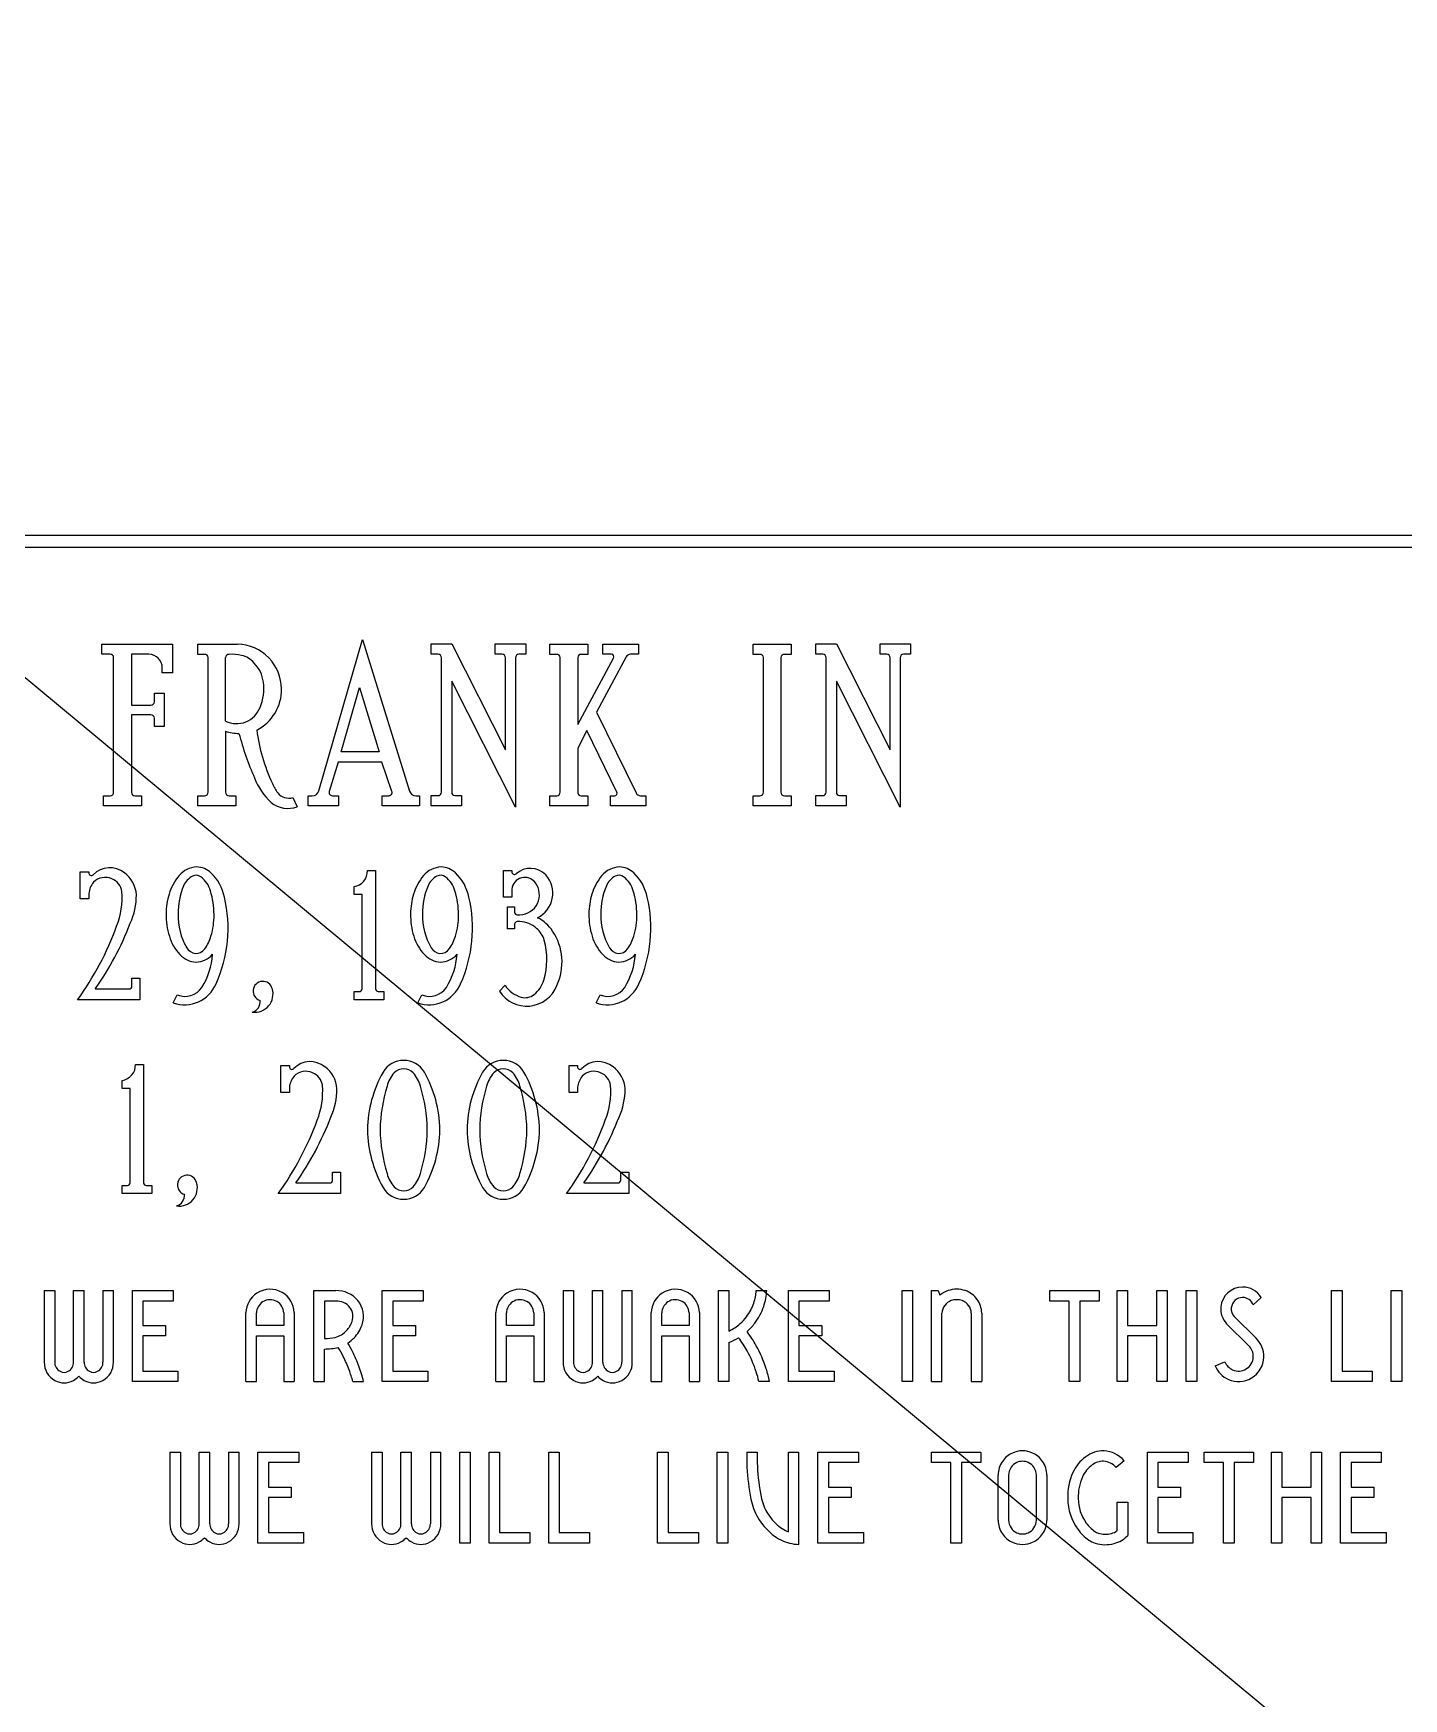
# Model space of a CAD drawing. Header units: metres. Extents: x -210 to 27, y -20 to 71.
# Drawn here: x -125.99 to -115.39, y -0.45 to 12.43 of the extents above; entities that cross this region are included whole.
import ezdxf

# ---------------------------------------------------------------- set-up
doc = ezdxf.new("R2010")
doc.units = ezdxf.units.M

msp = doc.modelspace()

# ---------------------------------------------------------------- linework, layer by layer
at = {"layer": 'MCD_Layer_0'}
for p, q in [((-147.5625, 25.3125), (-92.9375, -20.0625)), ((-131.542542, 8.547256), (-102, 8.547256)), ((-131.637268, 8.453506), (-102, 8.453506)), ((-123.782748, 6.569132), (-123.443998, 7.739757)), ((-123.443998, 7.739757), (-123.081498, 6.567882)), ((-125.460089, 7.626007), (-125.460089, 7.703507)), ((-125.460089, 7.703507), (-124.912589, 7.703507)), ((-125.395089, 7.626007), (-125.460089, 7.626007)), ((-125.096214, 7.626007), (-125.230214, 7.626007)), ((-125.230214, 7.626007), (-125.230214, 7.232632)), ((-124.912589, 7.703507), (-124.912589, 7.482257)), ((-124.717375, 7.703507), (-124.412375, 7.703257)), ((-124.717375, 7.625132), (-124.717375, 7.703507)), ((-124.66525, 7.625132), (-124.717375, 7.625132)), ((-122.912555, 7.705882), (-122.755055, 7.705882)), ((-122.912555, 7.625632), (-122.912555, 7.705882)), ((-122.860055, 7.625632), (-122.912555, 7.625632)), ((-122.755055, 7.705882), (-122.338805, 6.885882)), ((-122.417555, 7.705882), (-122.182555, 7.705882)), ((-122.417555, 7.625632), (-122.417555, 7.705882)), ((-122.365055, 7.625632), (-122.417555, 7.625632)), ((-122.182555, 7.625632), (-122.235055, 7.625632)), ((-122.182555, 7.705882), (-122.182555, 7.625632)), ((-121.995464, 7.703507), (-121.702589, 7.703507)), ((-121.995464, 7.625132), (-121.995464, 7.703507)), ((-121.942964, 7.625132), (-121.995464, 7.625132)), ((-121.702589, 7.625132), (-121.754089, 7.625132)), ((-121.702589, 7.703507), (-121.702589, 7.625132)), ((-121.406339, 7.604757), (-121.633964, 7.178757)), ((-121.584964, 7.625382), (-121.584964, 7.703007)), ((-121.584964, 7.703007), (-121.311464, 7.703007)), ((-121.519714, 7.625382), (-121.584964, 7.625382)), ((-121.311464, 7.625382), (-121.371839, 7.625382)), ((-121.311464, 7.703007), (-121.311464, 7.625382)), ((-120.423464, 7.703507), (-120.130964, 7.703507)), ((-120.423464, 7.625132), (-120.423464, 7.703507)), ((-120.371339, 7.625132), (-120.423464, 7.625132)), ((-120.130964, 7.625132), (-120.182464, 7.625132)), ((-120.130964, 7.703507), (-120.130964, 7.625132)), ((-119.937953, 7.705882), (-119.780453, 7.705882)), ((-119.937953, 7.625632), (-119.937953, 7.705882)), ((-119.885453, 7.625632), (-119.937953, 7.625632)), ((-119.780453, 7.705882), (-119.364203, 6.885882)), ((-119.442953, 7.705882), (-119.207953, 7.705882)), ((-119.442953, 7.625632), (-119.442953, 7.705882)), ((-119.390453, 7.625632), (-119.442953, 7.625632)), ((-119.207953, 7.625632), (-119.260453, 7.625632)), ((-119.207953, 7.705882), (-119.207953, 7.625632)), ((-125.368839, 6.557882), (-125.368839, 7.601007)), ((-124.992464, 7.482257), (-124.992464, 7.521007)), ((-124.912589, 7.482257), (-124.992464, 7.482257)), ((-124.639, 6.557882), (-124.639, 7.600132)), ((-124.502625, 7.107382), (-124.502625, 7.600132)), ((-122.833805, 6.558882), (-122.833805, 7.599382)), ((-122.338805, 6.885882), (-122.338805, 7.599382)), ((-122.261305, 7.599382), (-122.261305, 6.443382)), ((-121.916714, 6.557882), (-121.916714, 7.600132)), ((-121.780339, 7.600132), (-121.780339, 7.082007)), ((-121.780339, 7.082007), (-121.502589, 7.596632)), ((-120.345089, 6.557882), (-120.345089, 7.600132)), ((-120.208714, 7.600132), (-120.208714, 6.557882)), ((-119.859203, 6.558882), (-119.859203, 7.599382)), ((-119.364203, 6.885882), (-119.364203, 7.599382)), ((-119.286703, 7.599382), (-119.286703, 6.443382)), ((-123.608998, 6.869757), (-123.467748, 7.368507)), ((-123.467748, 7.368507), (-123.316498, 6.869757)), ((-122.755055, 7.418382), (-122.755055, 6.558882)), ((-122.261305, 6.443382), (-122.755055, 7.418382)), ((-119.780453, 7.418382), (-119.780453, 6.558882)), ((-119.286703, 6.443382), (-119.780453, 7.418382)), ((-125.230214, 7.232632), (-125.080339, 7.232632)), ((-125.054089, 7.257632), (-125.054089, 7.323882)), ((-125.054089, 7.323882), (-124.978214, 7.323882)), ((-124.978214, 7.323882), (-124.978214, 7.066007)), ((-125.080339, 7.157257), (-125.230214, 7.157257)), ((-125.230214, 7.157257), (-125.230214, 6.557132)), ((-125.054089, 7.066007), (-125.054089, 7.131007)), ((-121.633964, 7.178757), (-121.329089, 6.553632)), ((-124.978214, 7.066007), (-125.054089, 7.066007)), ((-124.502625, 7.030507), (-124.502625, 6.557882)), ((-121.709089, 7.035882), (-121.780339, 6.900632)), ((-121.476964, 6.559632), (-121.709089, 7.035882)), ((-123.316498, 6.869757), (-123.608998, 6.869757)), ((-121.780339, 6.900632), (-121.780339, 6.557882)), ((-123.631498, 6.792257), (-123.702748, 6.564132)), ((-123.293998, 6.792257), (-123.631498, 6.792257)), ((-123.216498, 6.565382), (-123.293998, 6.792257)), ((-125.447214, 6.453507), (-125.447214, 6.531632)), ((-125.447214, 6.531632), (-125.395089, 6.531632)), ((-125.154089, 6.453507), (-125.447214, 6.453507)), ((-125.204089, 6.531632), (-125.154089, 6.531632)), ((-125.154089, 6.531632), (-125.154089, 6.453507)), ((-124.717375, 6.531632), (-124.66525, 6.531632)), ((-124.717375, 6.453507), (-124.717375, 6.531632)), ((-124.42425, 6.453507), (-124.717375, 6.453507)), ((-124.476375, 6.531632), (-124.42425, 6.531632)), ((-124.42425, 6.531632), (-124.42425, 6.453507)), ((-123.983125, 6.516757), (-123.948625, 6.446007)), ((-123.863998, 6.531632), (-123.832748, 6.531632)), ((-123.863998, 6.453507), (-123.863998, 6.531632)), ((-123.628998, 6.453507), (-123.863998, 6.453507)), ((-123.677748, 6.531632), (-123.628998, 6.531632)), ((-123.628998, 6.531632), (-123.628998, 6.453507)), ((-123.291498, 6.453507), (-123.291498, 6.531632)), ((-123.291498, 6.531632), (-123.241498, 6.531632)), ((-123.003998, 6.453507), (-123.291498, 6.453507)), ((-123.031498, 6.531632), (-123.003998, 6.531632)), ((-123.003998, 6.531632), (-123.003998, 6.453507)), ((-122.912555, 6.532632), (-122.860055, 6.532632)), ((-122.912555, 6.453507), (-122.912555, 6.532632)), ((-122.67793, 6.453507), (-122.912555, 6.453507)), ((-122.730055, 6.532632), (-122.67793, 6.532632)), ((-122.67793, 6.532632), (-122.67793, 6.453507)), ((-121.995089, 6.531632), (-121.942964, 6.531632)), ((-121.995089, 6.453507), (-121.995089, 6.531632)), ((-121.701964, 6.453507), (-121.995089, 6.453507)), ((-121.754089, 6.531632), (-121.701964, 6.531632)), ((-121.701964, 6.531632), (-121.701964, 6.453507)), ((-121.526339, 6.531632), (-121.494464, 6.531632)), ((-121.526339, 6.453507), (-121.526339, 6.531632)), ((-121.252714, 6.453507), (-121.526339, 6.453507)), ((-121.293964, 6.531632), (-121.252714, 6.531632)), ((-121.252714, 6.531632), (-121.252714, 6.453507)), ((-120.423464, 6.531632), (-120.371339, 6.531632)), ((-120.423464, 6.453507), (-120.423464, 6.531632)), ((-120.130339, 6.453507), (-120.423464, 6.453507)), ((-120.182464, 6.531632), (-120.130339, 6.531632)), ((-120.130339, 6.531632), (-120.130339, 6.453507)), ((-119.937953, 6.532632), (-119.885453, 6.532632)), ((-119.937953, 6.453507), (-119.937953, 6.532632)), ((-119.703328, 6.453507), (-119.937953, 6.453507)), ((-119.755453, 6.532632), (-119.703328, 6.532632)), ((-119.703328, 6.532632), (-119.703328, 6.453507)), ((-125.626797, 5.734507), (-125.626797, 5.943507)), ((-125.626797, 5.943507), (-125.561097, 5.943507)), ((-125.561097, 5.943507), (-125.561097, 5.935507)), ((-123.406702, 5.953407), (-123.343802, 5.953507)), ((-123.343802, 5.953507), (-123.343802, 5.036507)), ((-122.354437, 5.953507), (-122.289837, 5.953507)), ((-122.354437, 5.745507), (-122.354437, 5.953507)), ((-122.289837, 5.953507), (-122.289837, 5.942507)), ((-123.509802, 5.766507), (-123.509802, 5.829007)), ((-122.289837, 5.808507), (-122.289837, 5.745507)), ((-125.561097, 5.734507), (-125.626797, 5.734507)), ((-125.561097, 5.776507), (-125.561097, 5.734507)), ((-123.447802, 5.766507), (-123.509802, 5.766507)), ((-123.447802, 5.036507), (-123.447802, 5.766507)), ((-122.289837, 5.745507), (-122.354437, 5.745507)), ((-122.323137, 5.500907), (-122.323137, 5.672307)), ((-122.323137, 5.672307), (-122.268837, 5.672307)), ((-122.268837, 5.672307), (-122.268837, 5.630507)), ((-122.247837, 5.610507), (-122.226837, 5.610507)), ((-122.226837, 5.558507), (-122.247837, 5.558507)), ((-122.268837, 5.500907), (-122.323137, 5.500907)), ((-122.268837, 5.537507), (-122.268837, 5.500907)), ((-125.511097, 5.036507), (-125.247997, 5.036507)), ((-125.226997, 5.057507), (-125.226997, 5.120507)), ((-125.226997, 5.120507), (-125.165097, 5.120507)), ((-125.165097, 5.120507), (-125.165097, 4.953507)), ((-122.385637, 5.019507), (-122.341837, 5.064707)), ((-125.165097, 4.953507), (-125.647097, 4.953507)), ((-124.907442, 4.929407), (-124.876442, 4.990407)), ((-123.509802, 5.016507), (-123.468802, 5.016507)), ((-123.509802, 4.953507), (-123.509802, 5.016507)), ((-123.280802, 4.953507), (-123.509802, 4.953507)), ((-123.322802, 5.016507), (-123.280802, 5.016507)), ((-123.280802, 5.016507), (-123.280802, 4.953507)), ((-123.017137, 4.929407), (-122.986137, 4.990407)), ((-121.638139, 4.929407), (-121.607139, 4.990407)), ((-125.200197, 4.453407), (-125.137297, 4.453507)), ((-125.137297, 4.453507), (-125.137297, 3.536507)), ((-124.075703, 4.234507), (-124.075703, 4.443507)), ((-124.075703, 4.443507), (-124.010003, 4.443507)), ((-124.010003, 4.443507), (-124.010003, 4.435507)), ((-121.847699, 4.234507), (-121.847699, 4.443507)), ((-121.847699, 4.443507), (-121.781999, 4.443507)), ((-121.781999, 4.443507), (-121.781999, 4.435507)), ((-125.303297, 4.266507), (-125.303297, 4.329007)), ((-125.241297, 4.266507), (-125.303297, 4.266507)), ((-125.241297, 3.536507), (-125.241297, 4.266507)), ((-124.010003, 4.276507), (-124.010003, 4.234507)), ((-121.781999, 4.276507), (-121.781999, 4.234507)), ((-124.010003, 4.234507), (-124.075703, 4.234507)), ((-121.781999, 4.234507), (-121.847699, 4.234507)), ((-123.675903, 3.557507), (-123.675903, 3.620507)), ((-123.675903, 3.620507), (-123.614003, 3.620507)), ((-123.614003, 3.620507), (-123.614003, 3.453507)), ((-121.447899, 3.557507), (-121.447899, 3.620507)), ((-121.447899, 3.620507), (-121.385999, 3.620507)), ((-121.385999, 3.620507), (-121.385999, 3.453507)), ((-125.303297, 3.516507), (-125.262297, 3.516507)), ((-125.303297, 3.453507), (-125.303297, 3.516507)), ((-125.116297, 3.516507), (-125.074297, 3.516507)), ((-125.074297, 3.516507), (-125.074297, 3.453507)), ((-123.960003, 3.536507), (-123.696903, 3.536507)), ((-121.731999, 3.536507), (-121.468899, 3.536507)), ((-125.074297, 3.453507), (-125.303297, 3.453507)), ((-123.614003, 3.453507), (-124.096003, 3.453507)), ((-121.385999, 3.453507), (-121.867999, 3.453507)), ((-125.905515, 2.703132), (-125.905515, 2.149772)), ((-125.905515, 2.703132), (-125.824656, 2.703132)), ((-125.824656, 2.703132), (-125.824656, 2.149772)), ((-125.678406, 2.703132), (-125.597546, 2.703132)), ((-125.678406, 2.149772), (-125.678406, 2.703132)), ((-125.597546, 2.149772), (-125.597546, 2.703132)), ((-125.451296, 2.703132), (-125.451296, 2.149772)), ((-125.451296, 2.703132), (-125.370437, 2.703132)), ((-125.370437, 2.149772), (-125.370437, 2.703132)), ((-125.224197, 2.703154), (-124.909197, 2.703154)), ((-125.224197, 2.000029), (-125.224197, 2.703154)), ((-124.909197, 2.622295), (-125.143338, 2.622295)), ((-125.143338, 2.622295), (-125.143338, 2.433857)), ((-124.909197, 2.703154), (-124.909197, 2.622295)), ((-123.820374, 2.703153), (-123.651624, 2.703153)), ((-123.820374, 2.000028), (-123.820374, 2.703153)), ((-123.650008, 2.622293), (-123.739514, 2.622293)), ((-123.739514, 2.622293), (-123.739514, 2.332184)), ((-123.291351, 2.703154), (-122.976351, 2.703154)), ((-123.291351, 2.000029), (-123.291351, 2.703154)), ((-122.976351, 2.622295), (-123.210492, 2.622295)), ((-123.210492, 2.622295), (-123.210492, 2.433857)), ((-122.976351, 2.703154), (-122.976351, 2.622295)), ((-121.893216, 2.703132), (-121.893216, 2.149772)), ((-121.893216, 2.703132), (-121.812357, 2.703132)), ((-121.812357, 2.703132), (-121.812357, 2.149772)), ((-121.666107, 2.703132), (-121.585248, 2.703132)), ((-121.666107, 2.149772), (-121.666107, 2.703132)), ((-121.585248, 2.149772), (-121.585248, 2.703132)), ((-121.438998, 2.703132), (-121.438998, 2.149772)), ((-121.438998, 2.703132), (-121.358138, 2.703132)), ((-121.358138, 2.149772), (-121.358138, 2.703132)), ((-120.692336, 2.703155), (-120.611476, 2.703155)), ((-120.692336, 2.00003), (-120.692336, 2.703155)), ((-120.611476, 2.703155), (-120.611476, 2.390335)), ((-120.399905, 2.703155), (-120.318907, 2.703155)), ((-120.150253, 2.703154), (-119.835253, 2.703154)), ((-120.150253, 2.000029), (-120.150253, 2.703154)), ((-119.835253, 2.622295), (-120.069394, 2.622295)), ((-120.069394, 2.622295), (-120.069394, 2.433857)), ((-119.835253, 2.703154), (-119.835253, 2.622295)), ((-119.271735, 2.703155), (-119.190876, 2.703155)), ((-119.271735, 2.00003), (-119.271735, 2.703155)), ((-119.190876, 2.703155), (-119.190876, 2.00003)), ((-119.044627, 2.703153), (-118.99358, 2.703153)), ((-119.044627, 2.000027), (-119.044627, 2.703153)), ((-118.99358, 2.703153), (-118.979377, 2.667082)), ((-118.12997, 2.703153), (-117.748877, 2.703153)), ((-118.12997, 2.622293), (-118.12997, 2.703153)), ((-117.979501, 2.622293), (-118.12997, 2.622293)), ((-117.979501, 2.000028), (-117.979501, 2.622293)), ((-117.748877, 2.622293), (-117.898642, 2.622293)), ((-117.898642, 2.622293), (-117.898642, 2.000028)), ((-117.748877, 2.703153), (-117.748877, 2.622293)), ((-117.609511, 2.703154), (-117.528652, 2.703154)), ((-117.609511, 2.000029), (-117.609511, 2.703154)), ((-117.528652, 2.703154), (-117.528652, 2.433857)), ((-117.302246, 2.703154), (-117.221386, 2.703154)), ((-117.302246, 2.433857), (-117.302246, 2.703154)), ((-117.221386, 2.703154), (-117.221386, 2.000029)), ((-117.075171, 2.703155), (-116.994312, 2.703155)), ((-117.075171, 2.00003), (-117.075171, 2.703155)), ((-116.994312, 2.703155), (-116.994312, 2.00003)), ((-116.495496, 2.65018), (-116.556739, 2.592243)), ((-115.951205, 2.703151), (-115.870345, 2.703151)), ((-115.951205, 2.000026), (-115.951205, 2.703151)), ((-115.870345, 2.703151), (-115.870345, 2.080885)), ((-115.489951, 2.703155), (-115.409092, 2.703155)), ((-115.489951, 2.00003), (-115.489951, 2.703155)), ((-115.409092, 2.703155), (-115.409092, 2.00003)), ((-124.345791, 2.000029), (-124.345791, 2.532999)), ((-124.264932, 2.433857), (-124.264932, 2.530327)), ((-124.053291, 2.530327), (-124.053291, 2.433857)), ((-123.972432, 2.532999), (-123.972432, 2.000029)), ((-122.412854, 2.000029), (-122.412854, 2.532999)), ((-122.331994, 2.433857), (-122.331994, 2.530327)), ((-122.120354, 2.530327), (-122.120354, 2.433857)), ((-122.039494, 2.532999), (-122.039494, 2.000029)), ((-121.211911, 2.000029), (-121.211911, 2.532999)), ((-121.131051, 2.433857), (-121.131051, 2.530327)), ((-120.919411, 2.530327), (-120.919411, 2.433857)), ((-120.838551, 2.532999), (-120.838551, 2.000029)), ((-118.963767, 2.000027), (-118.963767, 2.528988)), ((-118.737361, 2.528988), (-118.737361, 2.000027)), ((-118.656502, 2.528988), (-118.656502, 2.000027)), ((-116.703902, 2.501961), (-116.534238, 2.334125)), ((-125.143338, 2.433857), (-124.967557, 2.433857)), ((-124.967557, 2.352998), (-125.143338, 2.352998)), ((-125.143338, 2.352998), (-125.143338, 2.080889)), ((-124.967557, 2.433857), (-124.967557, 2.352998)), ((-124.053291, 2.433857), (-124.264932, 2.433857)), ((-124.264932, 2.000029), (-124.264932, 2.352998)), ((-124.264932, 2.352998), (-124.053291, 2.352998)), ((-124.053291, 2.352998), (-124.053291, 2.000029)), ((-123.210492, 2.433857), (-123.034711, 2.433857)), ((-123.034711, 2.352998), (-123.210492, 2.352998)), ((-123.210492, 2.352998), (-123.210492, 2.080889)), ((-123.034711, 2.433857), (-123.034711, 2.352998)), ((-122.120354, 2.433857), (-122.331994, 2.433857)), ((-122.331994, 2.000029), (-122.331994, 2.352998)), ((-122.331994, 2.352998), (-122.120354, 2.352998)), ((-122.120354, 2.352998), (-122.120354, 2.000029)), ((-120.919411, 2.433857), (-121.131051, 2.433857)), ((-121.131051, 2.000029), (-121.131051, 2.352998)), ((-121.131051, 2.352998), (-120.919411, 2.352998)), ((-120.919411, 2.352998), (-120.919411, 2.000029)), ((-120.069394, 2.433857), (-119.893613, 2.433857)), ((-119.893613, 2.352998), (-120.069394, 2.352998)), ((-120.069394, 2.352998), (-120.069394, 2.080889)), ((-119.893613, 2.433857), (-119.893613, 2.352998)), ((-117.528652, 2.433857), (-117.302246, 2.433857)), ((-117.302246, 2.352998), (-117.528652, 2.352998)), ((-117.528652, 2.352998), (-117.528652, 2.000029)), ((-117.302246, 2.000029), (-117.302246, 2.352998)), ((-116.590769, 2.276259), (-116.763457, 2.447118)), ((-123.739514, 2.000028), (-123.739514, 2.251325)), ((-120.611476, 2.302375), (-120.611476, 2.00003)), ((-125.143338, 2.080889), (-124.872635, 2.080889)), ((-124.872635, 2.080889), (-124.872635, 2.000029)), ((-123.210492, 2.080889), (-122.939789, 2.080889)), ((-122.939789, 2.080889), (-122.939789, 2.000029)), ((-120.069394, 2.080889), (-119.798691, 2.080889)), ((-119.798691, 2.080889), (-119.798691, 2.000029)), ((-116.851066, 2.121782), (-116.776043, 2.151946)), ((-115.870345, 2.080885), (-115.636134, 2.080885)), ((-115.636134, 2.080885), (-115.636134, 2.000026)), ((-124.872635, 2.000029), (-125.224197, 2.000029)), ((-124.345791, 2.000029), (-124.264932, 2.000029)), ((-124.053291, 2.000029), (-123.972432, 2.000029)), ((-123.820374, 2.000028), (-123.739514, 2.000028)), ((-123.519436, 2.000028), (-123.436046, 2.000028)), ((-122.939789, 2.000029), (-123.291351, 2.000029)), ((-122.412854, 2.000029), (-122.331994, 2.000029)), ((-122.120354, 2.000029), (-122.039494, 2.000029)), ((-121.211911, 2.000029), (-121.131051, 2.000029)), ((-120.919411, 2.000029), (-120.838551, 2.000029)), ((-120.611476, 2.00003), (-120.692336, 2.00003)), ((-120.296476, 2.00003), (-120.379304, 2.00003)), ((-119.798691, 2.000029), (-120.150253, 2.000029)), ((-119.190876, 2.00003), (-119.271735, 2.00003)), ((-119.044627, 2.000027), (-118.963767, 2.000027)), ((-118.737361, 2.000027), (-118.656502, 2.000027)), ((-117.898642, 2.000028), (-117.979501, 2.000028)), ((-117.528652, 2.000029), (-117.609511, 2.000029)), ((-117.221386, 2.000029), (-117.302246, 2.000029)), ((-116.994312, 2.00003), (-117.075171, 2.00003)), ((-115.636134, 2.000026), (-115.951205, 2.000026)), ((-115.409092, 2.00003), (-115.489951, 2.00003)), ((-124.933957, 1.453132), (-124.933957, 0.899772)), ((-124.933957, 1.453132), (-124.853098, 1.453132)), ((-124.853098, 1.453132), (-124.853098, 0.899772)), ((-124.706848, 1.453132), (-124.625989, 1.453132)), ((-124.706848, 0.899772), (-124.706848, 1.453132)), ((-124.625989, 0.899772), (-124.625989, 1.453132)), ((-124.479739, 1.453132), (-124.479739, 0.899772)), ((-124.479739, 1.453132), (-124.398879, 1.453132)), ((-124.398879, 0.899772), (-124.398879, 1.453132)), ((-124.252724, 1.453154), (-123.937724, 1.453154)), ((-124.252724, 0.750029), (-124.252724, 1.453154)), ((-123.937724, 1.453154), (-123.937724, 1.372295)), ((-123.374143, 1.453132), (-123.374143, 0.899772)), ((-123.374143, 1.453132), (-123.293284, 1.453132)), ((-123.293284, 1.453132), (-123.293284, 0.899772)), ((-123.147034, 1.453132), (-123.066174, 1.453132)), ((-123.147034, 0.899772), (-123.147034, 1.453132)), ((-123.066174, 0.899772), (-123.066174, 1.453132)), ((-122.919924, 1.453132), (-122.919924, 0.899772)), ((-122.919924, 1.453132), (-122.839065, 1.453132)), ((-122.839065, 0.899772), (-122.839065, 1.453132)), ((-122.692824, 1.453155), (-122.611965, 1.453155)), ((-122.692824, 0.75003), (-122.692824, 1.453155)), ((-122.611965, 1.453155), (-122.611965, 0.75003)), ((-122.465769, 1.453151), (-122.38491, 1.453151)), ((-122.465769, 0.750026), (-122.465769, 1.453151)), ((-122.38491, 1.453151), (-122.38491, 0.830885)), ((-122.004511, 1.453151), (-121.923652, 1.453151)), ((-122.004511, 0.750026), (-122.004511, 1.453151)), ((-121.923652, 1.453151), (-121.923652, 0.830885)), ((-121.162638, 1.453151), (-121.081779, 1.453151)), ((-121.162638, 0.750026), (-121.162638, 1.453151)), ((-121.081779, 1.453151), (-121.081779, 0.830885)), ((-120.701293, 1.453155), (-120.620434, 1.453155)), ((-120.701293, 0.75003), (-120.701293, 1.453155)), ((-120.620434, 1.453155), (-120.620434, 0.75003)), ((-120.473186, 1.453171), (-120.392255, 1.453171)), ((-120.151154, 1.453171), (-120.070294, 1.453171)), ((-120.151154, 0.837373), (-120.151154, 1.453171)), ((-120.070294, 0.739498), (-120.070294, 1.453171)), ((-119.922974, 1.453154), (-119.607974, 1.453154)), ((-119.922974, 0.750029), (-119.922974, 1.453154)), ((-119.607974, 1.453154), (-119.607974, 1.372295)), ((-119.044841, 1.453153), (-118.663748, 1.453153)), ((-119.044841, 1.372293), (-119.044841, 1.453153)), ((-118.663748, 1.453153), (-118.663748, 1.372293)), ((-117.375412, 1.453154), (-117.060412, 1.453154)), ((-117.375412, 0.750029), (-117.375412, 1.453154)), ((-117.060412, 1.453154), (-117.060412, 1.372295)), ((-116.936595, 1.453153), (-116.555502, 1.453153)), ((-116.936595, 1.372293), (-116.936595, 1.453153)), ((-116.555502, 1.453153), (-116.555502, 1.372293)), ((-116.416137, 1.453154), (-116.335278, 1.453154)), ((-116.416137, 0.750029), (-116.416137, 1.453154)), ((-116.335278, 1.453154), (-116.335278, 1.183857)), ((-116.108872, 1.453154), (-116.028012, 1.453154)), ((-116.108872, 1.183857), (-116.108872, 1.453154)), ((-116.028012, 1.453154), (-116.028012, 0.750029)), ((-115.88179, 1.453154), (-115.56679, 1.453154)), ((-115.88179, 0.750029), (-115.88179, 1.453154)), ((-115.56679, 1.453154), (-115.56679, 1.372295)), ((-123.937724, 1.372295), (-124.171865, 1.372295)), ((-124.171865, 1.372295), (-124.171865, 1.183857)), ((-119.607974, 1.372295), (-119.842115, 1.372295)), ((-119.842115, 1.372295), (-119.842115, 1.183857)), ((-118.894372, 1.372293), (-119.044841, 1.372293)), ((-118.894372, 0.750028), (-118.894372, 1.372293)), ((-118.663748, 1.372293), (-118.813513, 1.372293)), ((-118.813513, 1.372293), (-118.813513, 0.750028)), ((-117.556177, 1.387062), (-117.617981, 1.33489)), ((-117.060412, 1.372295), (-117.294553, 1.372295)), ((-117.294553, 1.372295), (-117.294553, 1.183857)), ((-116.786126, 1.372293), (-116.936595, 1.372293)), ((-116.786126, 0.750028), (-116.786126, 1.372293)), ((-116.555502, 1.372293), (-116.705267, 1.372293)), ((-116.705267, 1.372293), (-116.705267, 0.750028)), ((-115.56679, 1.372295), (-115.800931, 1.372295)), ((-115.800931, 1.372295), (-115.800931, 1.183857)), ((-124.171865, 1.183857), (-123.996083, 1.183857)), ((-123.996083, 1.183857), (-123.996083, 1.102998)), ((-119.842115, 1.183857), (-119.666333, 1.183857)), ((-119.666333, 1.183857), (-119.666333, 1.102998)), ((-118.529238, 0.927989), (-118.529238, 1.275192)), ((-118.448378, 1.275473), (-118.448378, 0.927637)), ((-118.234066, 0.927637), (-118.234066, 1.275473)), ((-118.153207, 1.275192), (-118.153207, 0.927989)), ((-117.294553, 1.183857), (-117.118772, 1.183857)), ((-117.118772, 1.183857), (-117.118772, 1.102998)), ((-116.335278, 1.183857), (-116.108872, 1.183857)), ((-115.800931, 1.183857), (-115.62515, 1.183857)), ((-115.62515, 1.183857), (-115.62515, 1.102998)), ((-123.996083, 1.102998), (-124.171865, 1.102998)), ((-124.171865, 1.102998), (-124.171865, 0.830889)), ((-119.666333, 1.102998), (-119.842115, 1.102998)), ((-119.842115, 1.102998), (-119.842115, 0.830889)), ((-117.608207, 1.066436), (-117.527348, 1.066436)), ((-117.608207, 0.845022), (-117.608207, 1.066436)), ((-117.527348, 1.066436), (-117.527348, 0.809093)), ((-117.118772, 1.102998), (-117.294553, 1.102998)), ((-117.294553, 1.102998), (-117.294553, 0.830889)), ((-116.108872, 1.102998), (-116.335278, 1.102998)), ((-116.335278, 1.102998), (-116.335278, 0.750029)), ((-116.108872, 0.750029), (-116.108872, 1.102998)), ((-115.62515, 1.102998), (-115.800931, 1.102998)), ((-115.800931, 1.102998), (-115.800931, 0.830889)), ((-124.171865, 0.830889), (-123.901161, 0.830889)), ((-123.901161, 0.830889), (-123.901161, 0.750029)), ((-122.38491, 0.830885), (-122.150699, 0.830885)), ((-122.150699, 0.830885), (-122.150699, 0.750026)), ((-121.923652, 0.830885), (-121.689441, 0.830885)), ((-121.689441, 0.830885), (-121.689441, 0.750026)), ((-121.081779, 0.830885), (-120.847568, 0.830885)), ((-120.847568, 0.830885), (-120.847568, 0.750026)), ((-119.842115, 0.830889), (-119.571411, 0.830889)), ((-119.571411, 0.830889), (-119.571411, 0.750029)), ((-117.294553, 0.830889), (-117.02385, 0.830889)), ((-117.02385, 0.830889), (-117.02385, 0.750029)), ((-115.800931, 0.830889), (-115.530228, 0.830889)), ((-115.530228, 0.830889), (-115.530228, 0.750029)), ((-123.901161, 0.750029), (-124.252724, 0.750029)), ((-122.611965, 0.75003), (-122.692824, 0.75003)), ((-122.150699, 0.750026), (-122.465769, 0.750026)), ((-121.689441, 0.750026), (-122.004511, 0.750026)), ((-120.847568, 0.750026), (-121.162638, 0.750026)), ((-120.620434, 0.75003), (-120.701293, 0.75003)), ((-119.571411, 0.750029), (-119.922974, 0.750029)), ((-118.813513, 0.750028), (-118.894372, 0.750028)), ((-117.02385, 0.750029), (-117.375412, 0.750029)), ((-116.705267, 0.750028), (-116.786126, 0.750028)), ((-116.335278, 0.750029), (-116.416137, 0.750029)), ((-116.028012, 0.750029), (-116.108872, 0.750029)), ((-115.530228, 0.750029), (-115.88179, 0.750029))]:
    msp.add_line(p, q, dxfattribs=at)
for centre, radius, start, end in [((-125.394464, 7.600382), 0.025633, 1.397353, 91.397058), ((-125.099241, 7.519258), 0.106792, 0.938382, 88.375458), ((-124.664625, 7.599507), 0.025633, 1.397495, 91.396916), ((-124.477, 7.599507), 0.025633, 88.603013, 178.602576), ((-124.456677, 7.271322), 0.354357, 77.482628, 93.186619), ((-124.416039, 7.361868), 0.341409, 43.587729, 89.38504), ((-124.418769, 7.445653), 0.175956, 39.629699, 77.229803), ((-122.85943, 7.600007), 0.025633, 358.602926, 91.396993), ((-122.36443, 7.600007), 0.025633, 358.602996, 91.397004), ((-122.233493, 7.597819), 0.027857, 93.215743, 176.784257), ((-121.942339, 7.599507), 0.025633, 1.397495, 91.396916), ((-121.754714, 7.599507), 0.025633, 88.603013, 178.602576), ((-121.519679, 7.605928), 0.019454, 331.456937, 90.103669), ((-121.372041, 7.586554), 0.038829, 89.701057, 152.043244), ((-120.370714, 7.599507), 0.025633, 1.397424, 91.396987), ((-120.183089, 7.599507), 0.025633, 88.603013, 178.602576), ((-119.884828, 7.600007), 0.025633, 358.602926, 91.396993), ((-119.389828, 7.600007), 0.025633, 358.602996, 91.397004), ((-119.258891, 7.597819), 0.027857, 93.215743, 176.784256), ((-124.458901, 7.380388), 0.249715, 6.667634, 45.299134), ((-124.423198, 7.352604), 0.352985, 0.836433, 43.875706), ((-124.422194, 7.353352), 0.351971, 297.00494, 0.717114), ((-124.587173, 7.360583), 0.379449, 337.296818, 7.388969), ((-125.079714, 7.258257), 0.025633, 268.602717, 358.602962), ((-125.081901, 7.129444), 0.027856, 3.215597, 86.784403), ((-124.41974, 7.284777), 0.195803, 244.956354, 338.85098), ((-124.40564, 7.297679), 0.284231, 250.048816, 271.162177), ((-122.167076, 7.6005), 2.30867, 194.729516, 203.802462), ((-122.913917, 7.212441), 1.35947, 187.297586, 205.507788), ((-123.814449, 6.846307), 0.497675, 200.901285, 227.351178), ((-123.786839, 6.775333), 0.383852, 202.731576, 215.394077), ((-125.394464, 6.557257), 0.025633, 268.602731, 1.397269), ((-125.204804, 6.557032), 0.02541, 179.775011, 271.612191), ((-124.664625, 6.557257), 0.025633, 268.602868, 1.397132), ((-124.477, 6.557257), 0.025633, 178.602799, 271.397201), ((-124.020014, 6.641601), 0.208215, 230.795342, 290.051241), ((-124.013311, 6.625371), 0.112731, 219.935205, 285.531664), ((-123.831774, 6.582417), 0.050794, 268.901502, 344.838294), ((-123.677045, 6.558038), 0.026416, 166.662425, 268.474747), ((-123.240455, 6.556994), 0.025383, 267.644957, 19.297293), ((-123.032197, 6.583276), 0.051648, 197.340356, 270.775451), ((-122.85943, 6.558257), 0.025633, 268.602799, 1.397201), ((-122.72943, 6.558257), 0.025633, 178.602799, 268.602833), ((-121.942339, 6.557257), 0.025633, 268.602868, 1.397132), ((-121.754714, 6.557257), 0.025633, 178.602799, 271.397201), ((-121.494454, 6.551095), 0.019463, 269.971313, 26.017924), ((-121.293878, 6.570809), 0.039178, 206.005157, 269.8742), ((-120.370714, 6.557257), 0.025633, 268.602799, 1.397201), ((-120.183089, 6.557257), 0.025633, 178.602799, 271.397201), ((-119.884828, 6.558257), 0.025633, 268.602799, 1.397201), ((-119.754828, 6.558257), 0.025633, 178.602799, 268.602833), ((-125.541248, 5.934465), 0.019877, 176.996517, 315.391797), ((-125.398964, 5.796099), 0.178594, 50.804123, 135.845145), ((-125.416176, 5.752908), 0.22338, 2.97634, 54.38616), ((-124.720943, 5.796962), 0.183444, 91.874118, 140.475325), ((-124.730079, 5.814465), 0.165872, 46.662254, 88.916262), ((-124.87129, 5.670486), 0.367524, 12.033199, 46.05529), ((-123.525571, 5.946999), 0.119041, 277.612036, 3.085551), ((-122.830638, 5.796962), 0.183444, 91.874118, 140.475325), ((-122.839775, 5.814465), 0.165872, 46.662254, 88.916262), ((-122.980986, 5.670486), 0.367524, 12.033199, 46.05529), ((-122.268494, 5.943736), 0.021378, 183.294482, 306.303358), ((-122.145875, 5.807419), 0.162091, 43.262453, 132.718432), ((-121.45164, 5.796962), 0.183444, 91.874118, 140.475325), ((-121.460777, 5.814465), 0.165872, 46.662254, 88.916262), ((-121.601988, 5.670486), 0.367524, 12.033199, 46.05529), ((-125.398819, 5.757901), 0.163342, 140.632559, 173.459288), ((-125.434323, 5.772926), 0.126833, 65.683909, 135.70048), ((-125.429771, 5.771799), 0.12607, 8.533965, 67.78051), ((-124.568644, 5.662066), 0.386834, 139.419606, 163.812695), ((-124.328004, 5.625507), 0.542113, 157.277652, 180.95129), ((-124.683341, 5.771123), 0.158135, 118.64245, 156.212263), ((-124.732029, 5.855679), 0.060628, 51.927112, 116.56374), ((-124.805385, 5.747965), 0.190857, 14.300263, 54.532476), ((-122.678339, 5.662066), 0.386834, 139.419606, 163.812695), ((-122.437699, 5.625507), 0.542113, 157.277652, 180.95129), ((-122.793036, 5.771123), 0.158135, 118.64245, 156.212263), ((-122.841725, 5.855679), 0.060628, 51.927112, 116.56374), ((-122.91508, 5.747965), 0.190857, 14.300263, 54.532476), ((-122.189634, 5.798826), 0.100669, 35.655307, 174.48168), ((-122.230594, 5.764483), 0.154022, 271.397966, 37.154221), ((-122.18422, 5.776776), 0.211053, 296.261189, 42.186118), ((-121.299342, 5.662066), 0.386834, 139.419606, 163.812695), ((-121.058702, 5.625507), 0.542113, 157.277652, 180.95129), ((-121.414039, 5.771123), 0.158135, 118.64245, 156.212263), ((-121.462727, 5.855679), 0.060628, 51.927112, 116.56374), ((-121.536083, 5.747965), 0.190857, 14.300263, 54.532476), ((-125.906321, 5.744519), 0.60298, 338.293675, 4.374085), ((-125.709028, 5.759708), 0.515953, 335.348711, 0.53292), ((-124.442773, 5.617589), 0.52017, 162.972873, 179.887825), ((-125.179724, 5.616849), 0.587003, 359.517639, 17.67846), ((-125.53539, 5.507724), 1.051168, 335.780913, 13.163464), ((-122.552469, 5.617589), 0.52017, 162.972873, 179.887825), ((-123.28942, 5.616849), 0.587003, 359.517639, 17.67846), ((-123.645085, 5.507724), 1.051168, 335.780913, 13.163464), ((-121.173471, 5.617589), 0.52017, 162.972873, 179.887825), ((-121.910422, 5.616849), 0.587003, 359.517639, 17.67846), ((-122.266088, 5.507724), 1.051168, 335.780913, 13.163464), ((-127.483632, 6.415069), 2.406518, 325.051132, 338.792182), ((-124.427108, 5.605562), 0.535992, 178.605437, 197.55374), ((-124.396049, 5.598397), 0.474339, 177.811908, 210.787034), ((-125.145916, 5.603485), 0.553238, 343.289226, 0.872222), ((-122.536804, 5.605562), 0.535992, 178.605437, 197.55374), ((-122.505744, 5.598397), 0.474339, 177.811908, 210.787034), ((-123.255611, 5.603485), 0.553238, 343.289226, 0.872222), ((-122.248337, 5.631007), 0.020506, 181.397175, 271.397236), ((-122.246586, 5.536257), 0.022285, 93.215644, 176.784437), ((-122.241055, 5.34041), 0.21856, 49.059077, 86.270016), ((-122.221665, 5.323346), 0.294784, 33.141642, 63.652598), ((-121.157806, 5.605562), 0.535992, 178.605437, 197.55374), ((-121.126746, 5.598397), 0.474339, 177.811908, 210.787034), ((-121.876613, 5.603485), 0.553238, 343.289226, 0.872222), ((-127.539866, 6.320295), 2.33467, 324.166548, 339.992575), ((-124.610001, 5.540751), 0.342133, 196.442921, 224.064902), ((-124.944834, 5.545432), 0.343962, 324.605325, 342.919864), ((-122.719697, 5.540751), 0.342133, 196.442921, 224.064902), ((-123.054529, 5.545432), 0.343962, 324.605325, 342.919864), ((-122.229833, 5.355939), 0.199484, 16.773374, 48.571111), ((-122.594094, 5.264383), 0.574934, 343.854484, 15.033004), ((-122.331433, 5.244971), 0.429579, 334.894586, 33.890355), ((-121.340699, 5.540751), 0.342133, 196.442921, 224.064902), ((-121.675531, 5.545432), 0.343962, 324.605325, 342.919864), ((-124.724712, 5.422495), 0.177539, 222.388048, 267.633909), ((-124.731192, 5.394293), 0.082267, 208.129661, 324.231273), ((-124.736102, 5.421914), 0.176854, 271.31561, 318.404617), ((-125.142622, 5.33736), 0.539781, 327.684896, 356.510582), ((-122.834408, 5.422495), 0.177539, 222.388048, 267.633909), ((-122.840887, 5.394293), 0.082267, 208.129661, 324.231273), ((-122.845798, 5.421914), 0.176854, 271.31561, 318.404617), ((-123.252317, 5.33736), 0.539781, 327.684896, 356.510582), ((-121.45541, 5.422495), 0.177539, 222.388048, 267.633909), ((-121.46189, 5.394293), 0.082267, 208.129661, 324.231273), ((-121.4668, 5.421914), 0.176854, 271.31561, 318.404617), ((-121.873319, 5.33736), 0.539781, 327.684896, 356.510582), ((-125.247497, 5.057007), 0.020506, 268.602811, 1.397291), ((-124.820015, 5.178139), 0.26365, 250.634061, 337.326278), ((-124.817686, 5.137526), 0.158418, 248.229469, 325.942075), ((-124.277139, 4.997462), 0.140819, 261.584506, 17.124985), ((-124.215462, 5.020201), 0.075266, 14.406121, 253.568658), ((-123.468302, 5.037007), 0.020506, 268.602797, 358.602815), ((-123.321484, 5.038916), 0.022448, 186.160887, 266.633521), ((-122.929711, 5.178139), 0.26365, 250.634061, 337.326278), ((-122.927382, 5.137526), 0.158418, 248.229469, 325.942075), ((-122.174932, 5.152887), 0.249372, 212.334527, 338.799874), ((-122.154324, 5.188552), 0.224719, 213.443263, 253.662344), ((-122.264149, 5.173576), 0.232795, 308.939871, 342.740742), ((-121.550713, 5.178139), 0.26365, 250.634061, 337.326278), ((-121.548384, 5.137526), 0.158418, 248.229469, 325.942075), ((-124.317127, 4.936944), 0.081133, 283.819131, 7.839184), ((-122.188143, 5.086765), 0.117591, 255.524708, 306.719156), ((-125.319066, 4.446999), 0.119041, 277.612036, 3.085551), ((-123.990154, 4.434465), 0.019877, 176.996517, 315.391797), ((-123.84787, 4.296099), 0.178594, 50.804123, 135.845145), ((-123.883229, 4.272926), 0.126833, 65.683909, 135.70048), ((-123.878677, 4.271799), 0.12607, 8.533965, 67.78051), ((-123.865082, 4.252908), 0.22338, 2.97634, 54.38616), ((-122.470925, 3.934133), 0.935165, 150.593126, 179.198976), ((-123.129364, 4.304752), 0.179587, 88.926312, 150.455123), ((-123.015084, 4.22207), 0.248185, 138.164798, 165.166751), ((-123.124659, 4.313289), 0.105826, 90.725331, 135.391194), ((-123.122751, 4.304374), 0.179963, 29.615497, 91.033953), ((-123.127338, 4.313289), 0.105826, 44.608805, 89.274686), ((-123.236914, 4.22207), 0.248186, 14.83328, 41.835158), ((-123.782543, 3.933919), 0.936639, 0.812859, 29.371084), ((-121.700928, 3.934133), 0.935165, 150.593126, 179.198976), ((-122.359367, 4.304752), 0.179587, 88.926312, 150.455123), ((-122.245087, 4.22207), 0.248185, 138.164798, 165.166751), ((-122.354662, 4.313289), 0.105826, 90.725331, 135.391194), ((-122.352754, 4.304374), 0.179963, 29.615497, 91.033953), ((-122.357341, 4.313289), 0.105826, 44.608805, 89.274686), ((-122.466917, 4.22207), 0.248186, 14.83328, 41.835158), ((-123.012547, 3.933919), 0.936639, 0.812859, 29.371084), ((-121.76215, 4.434465), 0.019877, 176.996517, 315.391797), ((-121.619865, 4.296099), 0.178594, 50.804123, 135.845145), ((-121.655225, 4.272926), 0.126833, 65.683909, 135.70048), ((-121.650673, 4.271799), 0.12607, 8.533965, 67.78051), ((-121.637077, 4.252908), 0.22338, 2.97634, 54.38616), ((-123.847725, 4.257901), 0.163342, 140.632559, 173.459288), ((-124.355227, 4.244519), 0.60298, 338.293675, 4.374085), ((-124.157934, 4.259708), 0.515953, 335.348711, 0.53292), ((-122.074858, 3.92633), 1.233618, 163.067892, 179.030326), ((-124.172122, 3.926757), 1.228693, 0.953632, 16.981192), ((-121.304861, 3.92633), 1.233618, 163.067892, 179.030326), ((-123.402125, 3.926757), 1.228693, 0.953632, 16.981192), ((-121.61972, 4.257901), 0.163342, 140.632559, 173.459288), ((-122.127223, 4.244519), 0.60298, 338.293675, 4.374085), ((-121.929929, 4.259708), 0.515953, 335.348711, 0.53292), ((-125.988772, 4.820295), 2.33467, 324.166548, 339.992575), ((-125.932538, 4.915069), 2.406518, 325.051132, 338.792182), ((-123.760768, 4.820295), 2.33467, 324.166548, 339.992575), ((-123.704534, 4.915069), 2.406518, 325.051132, 338.792182), ((-122.470925, 3.960281), 0.935164, 180.801019, 209.406881), ((-122.074856, 3.968084), 1.233619, 180.969681, 196.9321), ((-124.172123, 3.967657), 1.228695, 343.018816, 359.046361), ((-123.782543, 3.960495), 0.936639, 330.628909, 359.187147), ((-121.700929, 3.960281), 0.935164, 180.801019, 209.406881), ((-121.30486, 3.968084), 1.233619, 180.969681, 196.9321), ((-123.402126, 3.967657), 1.228695, 343.018816, 359.046361), ((-123.012546, 3.960495), 0.936639, 330.628909, 359.187147), ((-123.015084, 3.672344), 0.248185, 194.833248, 221.835225), ((-123.236913, 3.672344), 0.248186, 318.164818, 345.166721), ((-122.245088, 3.672344), 0.248185, 194.833248, 221.835225), ((-122.466917, 3.672344), 0.248186, 318.164818, 345.166721), ((-125.261797, 3.537007), 0.020506, 268.602796, 358.602815), ((-125.114979, 3.538916), 0.022448, 186.160887, 266.633521), ((-124.862344, 3.497462), 0.140819, 261.584506, 17.124985), ((-124.800667, 3.520201), 0.075266, 14.406121, 253.568658), ((-123.696403, 3.557007), 0.020506, 268.602811, 1.397291), ((-123.129065, 3.590185), 0.180105, 209.642909, 270.975638), ((-123.124659, 3.581125), 0.105827, 224.608868, 269.274588), ((-123.123051, 3.590566), 0.180483, 269.064107, 330.286461), ((-123.127338, 3.581125), 0.105827, 270.725396, 315.391132), ((-122.359069, 3.590185), 0.180105, 209.642909, 270.975638), ((-122.354662, 3.581125), 0.105827, 224.608868, 269.274588), ((-122.357342, 3.581125), 0.105827, 270.725396, 315.391132), ((-122.353054, 3.590566), 0.180483, 269.064107, 330.286461), ((-121.468399, 3.557007), 0.020506, 268.602811, 1.397291), ((-124.902332, 3.436944), 0.081133, 283.819131, 7.839184), ((-124.159116, 2.526986), 0.186715, 59.817874, 123.37771), ((-122.226178, 2.526986), 0.186715, 59.817874, 123.37771), ((-121.025235, 2.526986), 0.186715, 59.817874, 123.37771), ((-118.850248, 2.498006), 0.215693, 72.008873, 107.991127), ((-116.639246, 2.561633), 0.168844, 90.013199, 174.567398), ((-116.639299, 2.561562), 0.168915, 31.643284, 89.995226), ((-124.159139, 2.526927), 0.186751, 123.361902, 178.136976), ((-124.159193, 2.526948), 0.105792, 123.335311, 178.169665), ((-124.159058, 2.52711), 0.105732, 59.807972, 123.444825), ((-124.159116, 2.526975), 0.105878, 1.814314, 59.817272), ((-124.159242, 2.526832), 0.186912, 1.890647, 59.808015), ((-123.647212, 2.484455), 0.218742, 40.112152, 91.155739), ((-123.647233, 2.484294), 0.138027, 40.146291, 91.151726), ((-123.634278, 2.503055), 0.196955, 340.735715, 38.398011), ((-122.226201, 2.526927), 0.186751, 123.361902, 178.136976), ((-122.226256, 2.526948), 0.105792, 123.335311, 178.169665), ((-122.22612, 2.52711), 0.105732, 59.807972, 123.444825), ((-122.226179, 2.526975), 0.105878, 1.814314, 59.817272), ((-122.226305, 2.526832), 0.186912, 1.890647, 59.808015), ((-121.025258, 2.526927), 0.186751, 123.361902, 178.136976), ((-121.025313, 2.526948), 0.105792, 123.335311, 178.169665), ((-121.025177, 2.52711), 0.105732, 59.807972, 123.444825), ((-121.025236, 2.526975), 0.105878, 1.814314, 59.817272), ((-121.025362, 2.526832), 0.186912, 1.890647, 59.808015), ((-120.779691, 2.728822), 0.380821, 323.085849, 341.372112), ((-120.776278, 2.727477), 0.377157, 341.400111, 356.302608), ((-120.780758, 2.729613), 0.462953, 323.089329, 341.324953), ((-120.77067, 2.726376), 0.452359, 341.304227, 357.057629), ((-118.85463, 2.523101), 0.190505, 109.068889, 130.906202), ((-118.854141, 2.523177), 0.10978, 110.160994, 176.965575), ((-118.850283, 2.498036), 0.134804, 71.982784, 108.017216), ((-118.844489, 2.525403), 0.107028, 35.734607, 70.400771), ((-118.844392, 2.525438), 0.187817, 35.773186, 71.123105), ((-118.84413, 2.525236), 0.106835, 2.012447, 35.919622), ((-118.845367, 2.524922), 0.188909, 1.233159, 35.727084), ((-116.638572, 2.56173), 0.169506, 174.621606, 222.544087), ((-116.639168, 2.561561), 0.088057, 90.075615, 174.530891), ((-116.639224, 2.561638), 0.08798, 20.357057, 90.039443), ((-123.709644, 2.528958), 0.195773, 316.216741, 340.845787), ((-123.634603, 2.503114), 0.116406, 340.74339, 37.072485), ((-120.777357, 2.728474), 0.378748, 312.126465, 322.915872), ((-120.776974, 2.728002), 0.458961, 311.835207, 322.966383), ((-116.639136, 2.561656), 0.088081, 174.594653, 222.666387), ((-123.745372, 2.790652), 0.458505, 270.731958, 281.394389), ((-123.706282, 2.523959), 0.18989, 285.734033, 316.603774), ((-123.704511, 2.521988), 0.26811, 303.096854, 316.548597), ((-123.710121, 2.529286), 0.277205, 316.250924, 340.789494), ((-120.782131, 2.748115), 0.477291, 290.949688, 300.969715), ((-120.786821, 2.756994), 0.406429, 295.558275, 310.418886), ((-121.301546, 1.771978), 0.952167, 29.223539, 36.538779), ((-121.301482, 1.771907), 1.033012, 29.226474, 36.477909), ((-116.670635, 2.194673), 0.195067, 358.168451, 45.634741), ((-123.744739, 2.774418), 0.523119, 270.572276, 282.429118), ((-124.555519, 1.701039), 1.081223, 27.155232, 31.349875), ((-124.477517, 1.746805), 0.990945, 20.230119, 26.859151), ((-124.535689, 1.712408), 1.139235, 27.078812, 30.895745), ((-124.494758, 1.739112), 1.090647, 20.297409, 26.808548), ((-121.271726, 1.791826), 0.916457, 17.955625, 29.050774), ((-121.267359, 1.793826), 0.992534, 17.921475, 29.08402), ((-116.670293, 2.194728), 0.113897, 300.657927, 358.109078), ((-116.670857, 2.194493), 0.114454, 358.235774, 45.594271), ((-125.748802, 2.146481), 0.156748, 178.796892, 241.55602), ((-125.748405, 2.14669), 0.076313, 177.685252, 242.898035), ((-125.751531, 2.133864), 0.063545, 240.137014, 299.862986), ((-125.754657, 2.14669), 0.076314, 297.102391, 2.31412), ((-125.521296, 2.14669), 0.076313, 177.685418, 242.898272), ((-125.524421, 2.133863), 0.063544, 240.136939, 299.863061), ((-125.527548, 2.14669), 0.076314, 297.102391, 2.314121), ((-125.52715, 2.146481), 0.156748, 298.443855, 1.203029), ((-124.494821, 1.740951), 1.009206, 14.875164, 20.202245), ((-124.498171, 1.740464), 1.093382, 13.732868, 20.168894), ((-121.736503, 2.146481), 0.156748, 178.796892, 241.55602), ((-121.736107, 2.14669), 0.076313, 177.685252, 242.898035), ((-121.739232, 2.133864), 0.063545, 240.137015, 299.862985), ((-121.742359, 2.14669), 0.076314, 297.102391, 2.31412), ((-121.508997, 2.14669), 0.076313, 177.685418, 242.898272), ((-121.512123, 2.133863), 0.063544, 240.136939, 299.863061), ((-121.515249, 2.14669), 0.076314, 297.102391, 2.31412), ((-121.514852, 2.146481), 0.156748, 298.443855, 1.203029), ((-121.257408, 1.796642), 0.901351, 13.041023, 17.945015), ((-121.260721, 1.795548), 0.985688, 11.973044, 17.944979), ((-116.670502, 2.194733), 0.194744, 201.999645, 246.373407), ((-116.670589, 2.194647), 0.113771, 202.044606, 246.361845), ((-116.670403, 2.195351), 0.11449, 246.417825, 300.546586), ((-116.670381, 2.194781), 0.194817, 300.668105, 358.134239), ((-125.751566, 2.133695), 0.144236, 240.102404, 299.897596), ((-125.755568, 2.148146), 0.158802, 298.550222, 317.773224), ((-125.521464, 2.146613), 0.156973, 222.077025, 241.505647), ((-125.524421, 2.133827), 0.144368, 240.116389, 299.883611), ((-121.739267, 2.133695), 0.144236, 240.102404, 299.897596), ((-121.743269, 2.148146), 0.158802, 298.550222, 317.773224), ((-121.509165, 2.146613), 0.156973, 222.077025, 241.505647), ((-121.512123, 2.133827), 0.144368, 240.116389, 299.883611), ((-116.670429, 2.195214), 0.195214, 246.410255, 300.615305), ((-118.849188, 1.416453), 1.624413, 178.704809, 182.765799), ((-118.875436, 1.41576), 1.51728, 178.587142, 182.788844), ((-118.340949, 1.275548), 0.188294, 114.649557, 145.496508), ((-118.341282, 1.275508), 0.188192, 89.960469, 114.552401), ((-118.341163, 1.275506), 0.188194, 65.447769, 89.996654), ((-118.341937, 1.274853), 0.18911, 34.589027, 65.316494), ((-117.663338, 1.161703), 0.317933, 126.536331, 155.025869), ((-117.720853, 1.253296), 0.210264, 87.046945, 128.803113), ((-117.720551, 1.248653), 0.214886, 40.09844, 87.190975), ((-118.831004, 1.416462), 1.642576, 182.735494, 191.446156), ((-118.826206, 1.416833), 1.566505, 182.740457, 191.425082), ((-118.341991, 1.275879), 0.187248, 145.399411, 180.210153), ((-118.341851, 1.275767), 0.106527, 145.330408, 180.158237), ((-118.341493, 1.276133), 0.106615, 114.514305, 145.601755), ((-118.341307, 1.276308), 0.106533, 89.916201, 114.644331), ((-118.341289, 1.274896), 0.107945, 65.610263, 89.927284), ((-118.341369, 1.275601), 0.107337, 34.433288, 65.415934), ((-118.341431, 1.275641), 0.107365, 359.910141, 34.396718), ((-118.341089, 1.275784), 0.187884, 359.819514, 34.502106), ((-117.533119, 1.109468), 0.458094, 155.980052, 181.794255), ((-117.66253, 1.161204), 0.238032, 125.844432, 154.691525), ((-117.720978, 1.253524), 0.129143, 87.008828, 128.810725), ((-117.72046, 1.248785), 0.133851, 40.037668, 87.336238), ((-117.531855, 1.109081), 0.378548, 156.01496, 182.176911), ((-119.998216, 1.174496), 0.450594, 190.743669, 210.138432), ((-119.998167, 1.174617), 0.369825, 190.60907, 210.157224), ((-117.596387, 1.093212), 0.394606, 179.722244, 216.863426), ((-117.596236, 1.093192), 0.313898, 179.724342, 216.788383), ((-119.984685, 1.181055), 0.465591, 210.000453, 231.329146), ((-119.986608, 1.179447), 0.382249, 209.91282, 231.406348), ((-118.341991, 0.927303), 0.187248, 179.790049, 214.60059), ((-118.341665, 0.92744), 0.106713, 179.894593, 214.571596), ((-118.34122, 0.927437), 0.107155, 325.501874, 0.106939), ((-118.341089, 0.927398), 0.187884, 325.497892, 0.180285), ((-117.645423, 1.04348), 0.244954, 214.365438, 236.126918), ((-124.777244, 0.896481), 0.156748, 178.796892, 241.55602), ((-124.776848, 0.89669), 0.076313, 177.685252, 242.898035), ((-124.779973, 0.883864), 0.063545, 240.137014, 299.862985), ((-124.7831, 0.89669), 0.076314, 297.102391, 2.31412), ((-124.78401, 0.898146), 0.158802, 298.550222, 317.773224), ((-124.549906, 0.896613), 0.156973, 222.077025, 241.505647), ((-124.549738, 0.89669), 0.076313, 177.685418, 242.898272), ((-124.552864, 0.883863), 0.063544, 240.136939, 299.863061), ((-124.55599, 0.89669), 0.076314, 297.102391, 2.31412), ((-124.555593, 0.896481), 0.156748, 298.443855, 1.203029), ((-123.21743, 0.896481), 0.156748, 178.796892, 241.55602), ((-123.217033, 0.89669), 0.076313, 177.685252, 242.898035), ((-123.220159, 0.883864), 0.063545, 240.137014, 299.862985), ((-123.223285, 0.89669), 0.076314, 297.102391, 2.314121), ((-123.224195, 0.898146), 0.158802, 298.550222, 317.773224), ((-122.990091, 0.896613), 0.156973, 222.077025, 241.505647), ((-122.989924, 0.89669), 0.076313, 177.685418, 242.898272), ((-122.993049, 0.883863), 0.063544, 240.136939, 299.863061), ((-122.996176, 0.89669), 0.076314, 297.102391, 2.31412), ((-122.995778, 0.896481), 0.156748, 298.443855, 1.203029), ((-120.058928, 1.079843), 0.340221, 230.440503, 243.663323), ((-120.058634, 1.080312), 0.259896, 230.183891, 243.680882), ((-120.057833, 1.081134), 0.341863, 243.594895, 267.911098), ((-120.059215, 1.077313), 0.256952, 243.500428, 249.034377), ((-118.340951, 0.927629), 0.188289, 214.502685, 245.350664), ((-118.341644, 0.926735), 0.106332, 214.252345, 245.505609), ((-118.34178, 0.925408), 0.105069, 245.272895, 270.342725), ((-118.340659, 0.925396), 0.105056, 269.731462, 294.727689), ((-118.34154, 0.927845), 0.107649, 294.607833, 325.418902), ((-118.341934, 0.928323), 0.189105, 294.683285, 325.411781), ((-117.65055, 1.037842), 0.318274, 214.737517, 236.037054), ((-117.723332, 0.924247), 0.183424, 235.070232, 252.195397), ((-117.724819, 0.920959), 0.099005, 234.756696, 252.110901), ((-117.700644, 1.001798), 0.183371, 252.681461, 284.94692), ((-117.685246, 0.955414), 0.134616, 283.706734, 304.910027), ((-117.682908, 0.951262), 0.210738, 283.612597, 317.57517), ((-124.780008, 0.883695), 0.144236, 240.102404, 299.897596), ((-124.552864, 0.883827), 0.144368, 240.116389, 299.883611), ((-123.220194, 0.883695), 0.144236, 240.102404, 299.897596), ((-122.993049, 0.883827), 0.144368, 240.116389, 299.883611), ((-118.341277, 0.927687), 0.188206, 245.448079, 270.038115), ((-118.341167, 0.927689), 0.188208, 270.004766, 294.551749), ((-117.700932, 0.998823), 0.261282, 252.519044, 284.999598)]:
    msp.add_arc(centre, radius, start, end, dxfattribs=at)

doc.saveas('drawing.dxf')
